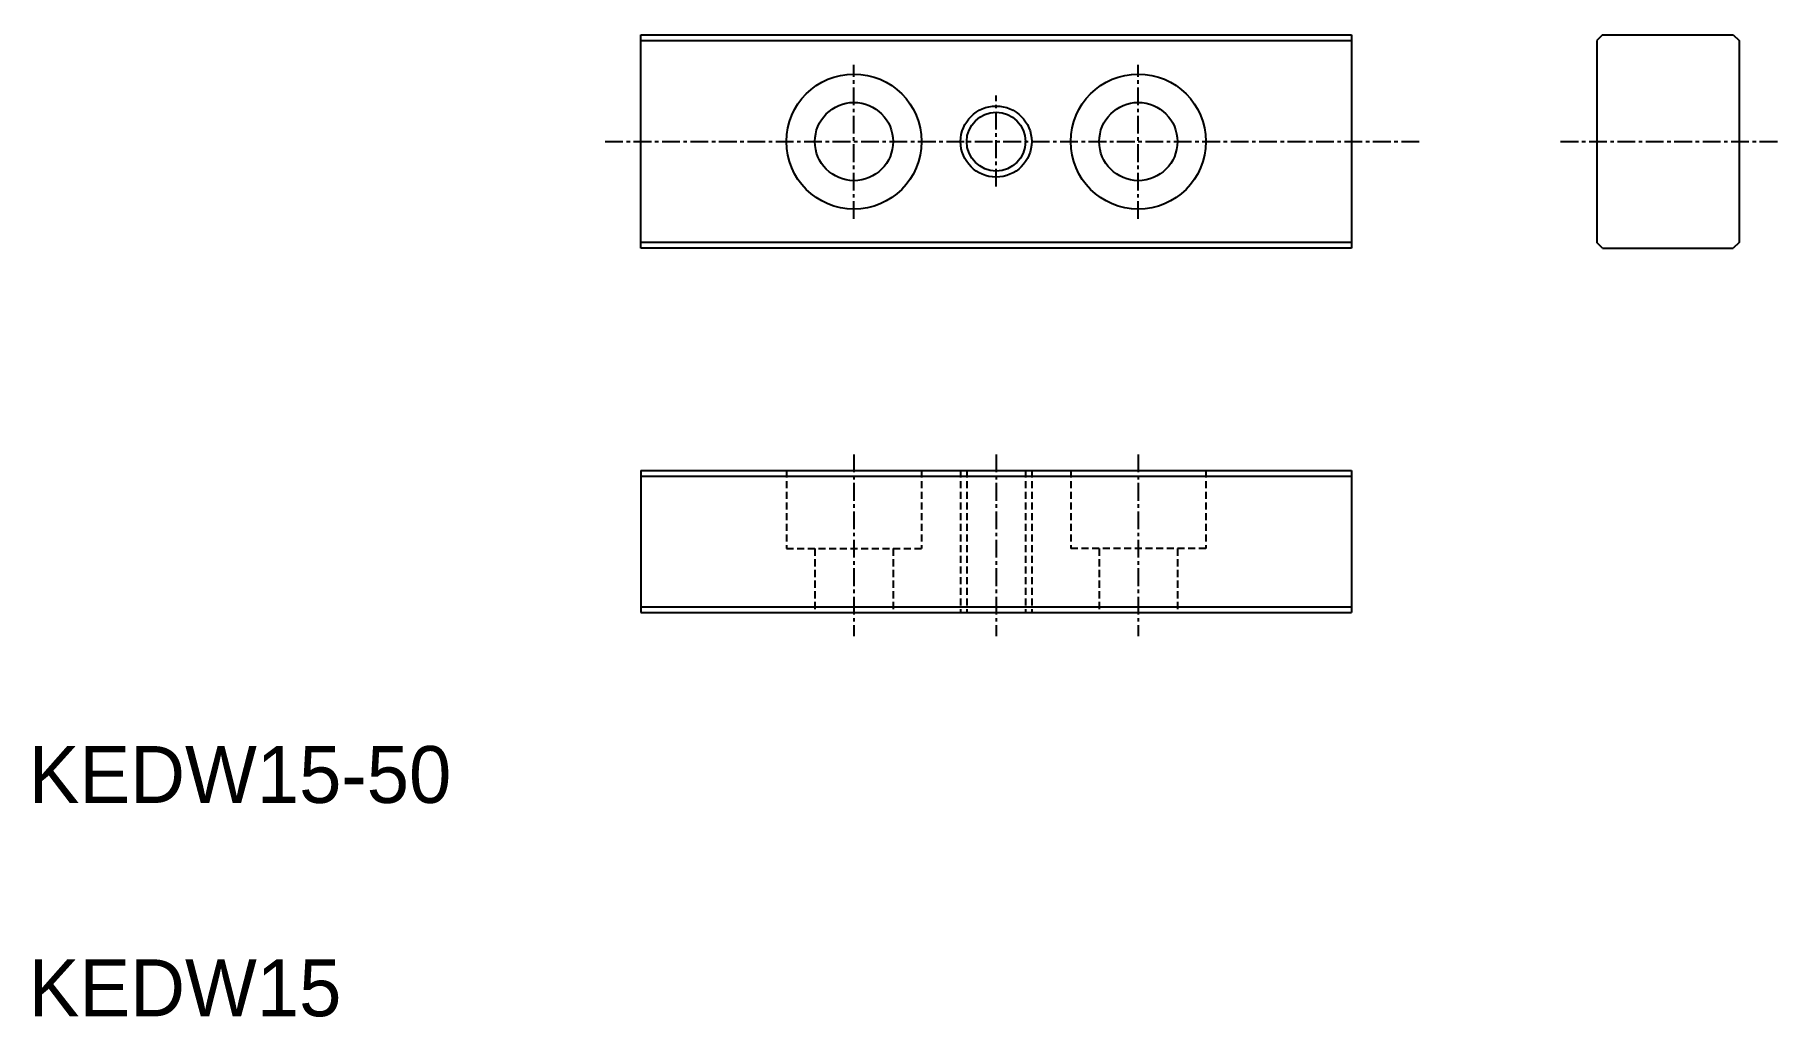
# Model space of a CAD drawing. Extents: x 10 to 133, y 10 to 79.
import ezdxf

# ---------------------------------------------------------------- set-up
doc = ezdxf.new("R2010")
doc.units = 0
doc.linetypes.add('CENTER', pattern=[2, 1.25, -0.25, 0.25, -0.25])
doc.linetypes.add('DASHED', pattern=[0.75, 0.5, -0.25])
doc.layers.get('0').update_dxf_attribs({"linetype": 'CONTINUOUS'})
doc.layers.add('CENTER', color=1, linetype='CENTER')

msp = doc.modelspace()

# ---------------------------------------------------------------- linework, layer by layer
at = {"color": 7, "linetype": 'CONTINUOUS'}
for p, q in [((53.05, 79), (103.05, 79)), ((53.05, 64), (53.05, 79)), ((103.05, 79), (103.05, 64)), ((120.7, 79), (120.3, 78.6)), ((120.3, 78.6), (120.3, 64.4)), ((120.7, 79), (129.9, 79)), ((129.9, 79), (130.3, 78.6)), ((130.3, 78.6), (130.3, 64.4)), ((103.05, 64), (53.05, 64)), ((120.7, 64), (120.3, 64.4)), ((120.7, 64), (129.9, 64)), ((130.3, 64.4), (129.9, 64)), ((53.05, 48.38), (103.05, 48.38)), ((53.05, 48.38), (53.05, 38.38)), ((103.05, 48.38), (103.05, 38.38)), ((53.05, 38.38), (103.05, 38.38))]:
    msp.add_line(p, q, dxfattribs=at)
at = {"color": 3, "linetype": 'CONTINUOUS'}
for p, q in [((53.05, 78.6), (103.05, 78.6)), ((103.05, 64.4), (53.05, 64.4)), ((53.05, 47.98), (103.05, 47.98)), ((53.05, 38.78), (103.05, 38.78))]:
    msp.add_line(p, q, dxfattribs=at)
at = {"color": 3, "linetype": 'DASHED'}
for p, q in [((63.3, 48.38), (63.3, 42.88)), ((72.8, 48.38), (72.8, 42.88)), ((75.55, 48.38), (75.55, 38.38)), ((75.98, 48.38), (75.98, 38.38)), ((80.12, 48.38), (80.12, 38.38)), ((80.55, 48.38), (80.55, 38.38)), ((83.3, 48.38), (83.3, 42.88)), ((92.8, 48.38), (92.8, 42.88)), ((63.3, 42.88), (72.8, 42.88)), ((63.3, 42.88), (72.8, 42.88)), ((65.3, 42.88), (65.3, 38.38)), ((70.8, 42.88), (70.8, 38.38)), ((92.8, 42.88), (83.3, 42.88)), ((92.8, 42.88), (83.3, 42.88)), ((85.3, 42.88), (85.3, 38.38)), ((90.8, 42.88), (90.8, 38.38))]:
    msp.add_line(p, q, dxfattribs=at)
at = {"color": 7, "linetype": 'CONTINUOUS'}
for centre, radius in [((68.05, 71.5), 4.75), ((88.05, 71.5), 4.75), ((68.05, 71.5), 2.75), ((88.05, 71.5), 2.75), ((78.05, 71.5), 2.07)]:
    msp.add_circle(centre, radius, dxfattribs=at)
at = {"color": 3, "linetype": 'CONTINUOUS'}
msp.add_circle((78.05, 71.5), 2.5, dxfattribs=at)
at = {"layer": 'CENTER', "color": 1, "linetype": 'CENTER'}
for p, q in [((68.05, 66.06), (68.05, 76.9)), ((88.05, 66.06), (88.05, 76.9)), ((78.05, 68.34), (78.05, 74.75)), ((50.55, 71.5), (108.05, 71.5)), ((117.75, 71.5), (133.19, 71.5)), ((68.05, 49.5), (68.05, 36.72)), ((78.05, 49.5), (78.05, 36.72)), ((88.05, 49.5), (88.05, 36.72))]:
    msp.add_line(p, q, dxfattribs=at)

# ---------------------------------------------------------------- texts
at = {"color": 7, "linetype": 'CONTINUOUS'}
for s, p in [('KEDW15-50', (10, 25)), ('KEDW15', (10, 10))]:
    msp.add_text(s, height=4, dxfattribs=at).set_placement(p)

doc.saveas('drawing.dxf')
